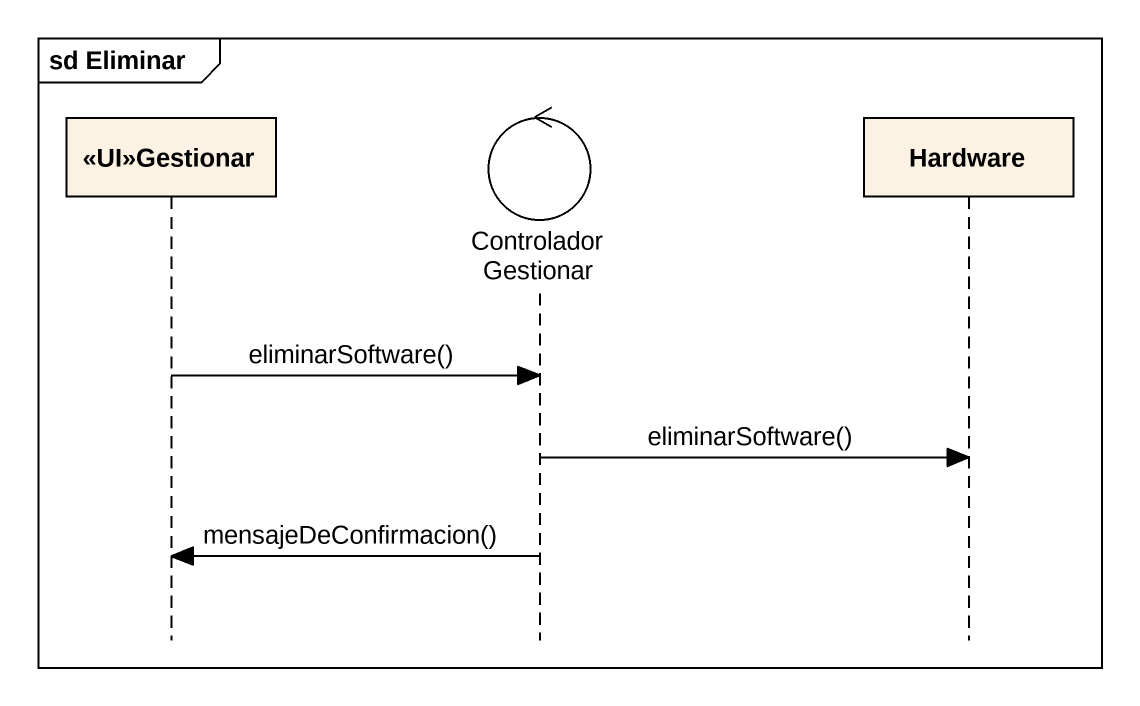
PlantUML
@startuml
mainframe sd Eliminar
hide footbox
participant "<<UI>>Gestionar" as UI_Gestionar
control ControladorGestionar
participant Hardware

UI_Gestionar -> ControladorGestionar : eliminarSoftware()
ControladorGestionar -> Hardware : eliminarSoftware()
ControladorGestionar -> UI_Gestionar : mensajeDeConfirmacion()
@enduml
